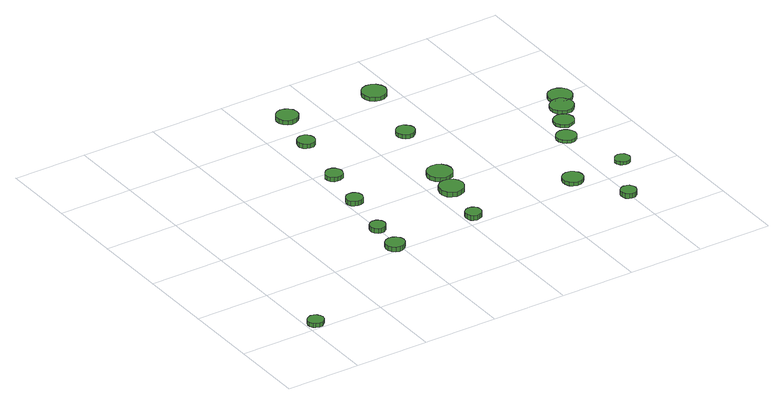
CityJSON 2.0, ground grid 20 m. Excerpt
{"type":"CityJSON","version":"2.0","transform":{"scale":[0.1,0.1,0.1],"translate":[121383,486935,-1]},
"CityObjects":{
"tree1":{"type":"SolitaryVegetationObject","attributes":{"function":"something"},"geometry":[{"type":"MultiSurface","lod":"1","boundaries":[[[0,1,2,3,4,5,6,7,8,9,10,11,12,13,14]],[[15,16,17,18,19,20,21,22,23,24,25,26,27,28,29]],[[0,29,28,1]],[[1,28,27,2]],[[2,27,26,3]],[[3,26,25,4]],[[4,25,24,5]],[[5,24,23,6]],[[6,23,22,7]],[[7,22,21,8]],[[8,21,20,9]],[[9,20,19,10]],[[10,19,18,11]],[[11,18,17,12]],[[12,17,16,13]],[[13,16,15,14]],[[14,15,29,0]]]}]},
"tree2":{"type":"SolitaryVegetationObject","attributes":{"function":"something"},"geometry":[{"type":"MultiSurface","lod":"1","boundaries":[[[30,31,32,33,34,35,36,37,38,39,40,41,42,43,44]],[[45,46,47,48,49,50,51,52,53,54,55,56,57,58,59]],[[30,59,58,31]],[[31,58,57,32]],[[32,57,56,33]],[[33,56,55,34]],[[34,55,54,35]],[[35,54,53,36]],[[36,53,52,37]],[[37,52,51,38]],[[38,51,50,39]],[[39,50,49,40]],[[40,49,48,41]],[[41,48,47,42]],[[42,47,46,43]],[[43,46,45,44]],[[44,45,59,30]]]}]},
"tree3":{"type":"SolitaryVegetationObject","attributes":{"function":"something"},"geometry":[{"type":"MultiSurface","lod":"1","boundaries":[[[60,61,62,63,64,65,66,67,68,69,70,71,72,73,74]],[[75,76,77,78,79,80,81,82,83,84,85,86,87,88,89]],[[60,89,88,61]],[[61,88,87,62]],[[62,87,86,63]],[[63,86,85,64]],[[64,85,84,65]],[[65,84,83,66]],[[66,83,82,67]],[[67,82,81,68]],[[68,81,80,69]],[[69,80,79,70]],[[70,79,78,71]],[[71,78,77,72]],[[72,77,76,73]],[[73,76,75,74]],[[74,75,89,60]]]}]},
"tree4":{"type":"SolitaryVegetationObject","attributes":{"function":"something"},"geometry":[{"type":"MultiSurface","lod":"1","boundaries":[[[90,91,92,93,94,95,96,97,98,99,100,101,102,103,104]],[[105,106,107,108,109,110,111,112,113,114,115,116,117,118,119]],[[90,119,118,91]],[[91,118,117,92]],[[92,117,116,93]],[[93,116,115,94]],[[94,115,114,95]],[[95,114,113,96]],[[96,113,112,97]],[[97,112,111,98]],[[98,111,110,99]],[[99,110,109,100]],[[100,109,108,101]],[[101,108,107,102]],[[102,107,106,103]],[[103,106,105,104]],[[104,105,119,90]]]}]},
"tree5":{"type":"SolitaryVegetationObject","attributes":{"function":"something"},"geometry":[{"type":"MultiSurface","lod":"1","boundaries":[[[120,121,122,123,124,125,126,127,128,129,130,131,132,133,134]],[[135,136,137,138,139,140,141,142,143,144,145,146,147,148,149]],[[120,149,148,121]],[[121,148,147,122]],[[122,147,146,123]],[[123,146,145,124]],[[124,145,144,125]],[[125,144,143,126]],[[126,143,142,127]],[[127,142,141,128]],[[128,141,140,129]],[[129,140,139,130]],[[130,139,138,131]],[[131,138,137,132]],[[132,137,136,133]],[[133,136,135,134]],[[134,135,149,120]]]}]},
"tree6":{"type":"SolitaryVegetationObject","attributes":{"function":"something"},"geometry":[{"type":"MultiSurface","lod":"1","boundaries":[[[150,151,152,153,154,155,156,157,158,159,160,161,162,163,164]],[[165,166,167,168,169,170,171,172,173,174,175,176,177,178,179]],[[150,179,178,151]],[[151,178,177,152]],[[152,177,176,153]],[[153,176,175,154]],[[154,175,174,155]],[[155,174,173,156]],[[156,173,172,157]],[[157,172,171,158]],[[158,171,170,159]],[[159,170,169,160]],[[160,169,168,161]],[[161,168,167,162]],[[162,167,166,163]],[[163,166,165,164]],[[164,165,179,150]]]}]},
"tree7":{"type":"SolitaryVegetationObject","attributes":{"function":"something"},"geometry":[{"type":"MultiSurface","lod":"1","boundaries":[[[180,181,182,183,184,185,186,187,188,189,190,191,192,193,194]],[[195,196,197,198,199,200,201,202,203,204,205,206,207,208,209]],[[180,209,208,181]],[[181,208,207,182]],[[182,207,206,183]],[[183,206,205,184]],[[184,205,204,185]],[[185,204,203,186]],[[186,203,202,187]],[[187,202,201,188]],[[188,201,200,189]],[[189,200,199,190]],[[190,199,198,191]],[[191,198,197,192]],[[192,197,196,193]],[[193,196,195,194]],[[194,195,209,180]]]}]},
"tree8":{"type":"SolitaryVegetationObject","attributes":{"function":"something"},"geometry":[{"type":"MultiSurface","lod":"1","boundaries":[[[210,211,212,213,214,215,216,217,218,219,220,221,222,223,224]],[[225,226,227,228,229,230,231,232,233,234,235,236,237,238,239]],[[210,239,238,211]],[[211,238,237,212]],[[212,237,236,213]],[[213,236,235,214]],[[214,235,234,215]],[[215,234,233,216]],[[216,233,232,217]],[[217,232,231,218]],[[218,231,230,219]],[[219,230,229,220]],[[220,229,228,221]],[[221,228,227,222]],[[222,227,226,223]],[[223,226,225,224]],[[224,225,239,210]]]}]},
"tree9":{"type":"SolitaryVegetationObject","attributes":{"function":"something"},"geometry":[{"type":"MultiSurface","lod":"1","boundaries":[[[240,241,242,243,244,245,246,247,248,249,250,251,252,253,254]],[[255,256,257,258,259,260,261,262,263,264,265,266,267,268,269]],[[240,269,268,241]],[[241,268,267,242]],[[242,267,266,243]],[[243,266,265,244]],[[244,265,264,245]],[[245,264,263,246]],[[246,263,262,247]],[[247,262,261,248]],[[248,261,260,249]],[[249,260,259,250]],[[250,259,258,251]],[[251,258,257,252]],[[252,257,256,253]],[[253,256,255,254]],[[254,255,269,240]]]}]},
"tree10":{"type":"SolitaryVegetationObject","attributes":{"function":"something"},"geometry":[{"type":"MultiSurface","lod":"1","boundaries":[[[270,271,272,273,274,275,276,277,278,279,280,281,282,283,284]],[[285,286,287,288,289,290,291,292,293,294,295,296,297,298,299]],[[270,299,298,271]],[[271,298,297,272]],[[272,297,296,273]],[[273,296,295,274]],[[274,295,294,275]],[[275,294,293,276]],[[276,293,292,277]],[[277,292,291,278]],[[278,291,290,279]],[[279,290,289,280]],[[280,289,288,281]],[[281,288,287,282]],[[282,287,286,283]],[[283,286,285,284]],[[284,285,299,270]]]}]},
"tree11":{"type":"SolitaryVegetationObject","attributes":{"function":"something"},"geometry":[{"type":"MultiSurface","lod":"1","boundaries":[[[300,301,302,303,304,305,306,307,308,309,310,311,312,313,314]],[[315,316,317,318,319,320,321,322,323,324,325,326,327,328,329]],[[300,329,328,301]],[[301,328,327,302]],[[302,327,326,303]],[[303,326,325,304]],[[304,325,324,305]],[[305,324,323,306]],[[306,323,322,307]],[[307,322,321,308]],[[308,321,320,309]],[[309,320,319,310]],[[310,319,318,311]],[[311,318,317,312]],[[312,317,316,313]],[[313,316,315,314]],[[314,315,329,300]]]}]},
"tree12":{"type":"SolitaryVegetationObject","attributes":{"function":"something"},"geometry":[{"type":"MultiSurface","lod":"1","boundaries":[[[330,331,332,333,334,335,336,337,338,339,340,341,342,343,344]],[[345,346,347,348,349,350,351,352,353,354,355,356,357,358,359]],[[330,359,358,331]],[[331,358,357,332]],[[332,357,356,333]],[[333,356,355,334]],[[334,355,354,335]],[[335,354,353,336]],[[336,353,352,337]],[[337,352,351,338]],[[338,351,350,339]],[[339,350,349,340]],[[340,349,348,341]],[[341,348,347,342]],[[342,347,346,343]],[[343,346,345,344]],[[344,345,359,330]]]}]},
"tree13":{"type":"SolitaryVegetationObject","attributes":{"function":"something"},"geometry":[{"type":"MultiSurface","lod":"1","boundaries":[[[360,361,362,363,364,365,366,367,368,369,370,371,372,373,374]],[[375,376,377,378,379,380,381,382,383,384,385,386,387,388,389]],[[360,389,388,361]],[[361,388,387,362]],[[362,387,386,363]],[[363,386,385,364]],[[364,385,384,365]],[[365,384,383,366]],[[366,383,382,367]],[[367,382,381,368]],[[368,381,380,369]],[[369,380,379,370]],[[370,379,378,371]],[[371,378,377,372]],[[372,377,376,373]],[[373,376,375,374]],[[374,375,389,360]]]}]},
"tree14":{"type":"SolitaryVegetationObject","attributes":{"function":"something"},"geometry":[{"type":"MultiSurface","lod":"1","boundaries":[[[390,391,392,393,394,395,396,397,398,399,400,401,402,403,404]],[[405,406,407,408,409,410,411,412,413,414,415,416,417,418,419]],[[390,419,418,391]],[[391,418,417,392]],[[392,417,416,393]],[[393,416,415,394]],[[394,415,414,395]],[[395,414,413,396]],[[396,413,412,397]],[[397,412,411,398]],[[398,411,410,399]],[[399,410,409,400]],[[400,409,408,401]],[[401,408,407,402]],[[402,407,406,403]],[[403,406,405,404]],[[404,405,419,390]]]}]},
"tree15":{"type":"SolitaryVegetationObject","attributes":{"function":"something"},"geometry":[{"type":"MultiSurface","lod":"1","boundaries":[[[420,421,422,423,424,425,426,427,428,429,430,431,432,433,434]],[[435,436,437,438,439,440,441,442,443,444,445,446,447,448,449]],[[420,449,448,421]],[[421,448,447,422]],[[422,447,446,423]],[[423,446,445,424]],[[424,445,444,425]],[[425,444,443,426]],[[426,443,442,427]],[[427,442,441,428]],[[428,441,440,429]],[[429,440,439,430]],[[430,439,438,431]],[[431,438,437,432]],[[432,437,436,433]],[[433,436,435,434]],[[434,435,449,420]]]}]},
"tree16":{"type":"SolitaryVegetationObject","attributes":{"function":"something"},"geometry":[{"type":"MultiSurface","lod":"1","boundaries":[[[450,451,452,453,454,455,456,457,458,459,460,461,462,463,464]],[[465,466,467,468,469,470,471,472,473,474,475,476,477,478,479]],[[450,479,478,451]],[[451,478,477,452]],[[452,477,476,453]],[[453,476,475,454]],[[454,475,474,455]],[[455,474,473,456]],[[456,473,472,457]],[[457,472,471,458]],[[458,471,470,459]],[[459,470,469,460]],[[460,469,468,461]],[[461,468,467,462]],[[462,467,466,463]],[[463,466,465,464]],[[464,465,479,450]]]}]},
"tree17":{"type":"SolitaryVegetationObject","attributes":{"function":"something"},"geometry":[{"type":"MultiSurface","lod":"1","boundaries":[[[480,481,482,483,484,485,486,487,488,489,490,491,492,493,494]],[[495,496,497,498,499,500,501,502,503,504,505,506,507,508,509]],[[480,509,508,481]],[[481,508,507,482]],[[482,507,506,483]],[[483,506,505,484]],[[484,505,504,485]],[[485,504,503,486]],[[486,503,502,487]],[[487,502,501,488]],[[488,501,500,489]],[[489,500,499,490]],[[490,499,498,491]],[[491,498,497,492]],[[492,497,496,493]],[[493,496,495,494]],[[494,495,509,480]]]}]},
"tree18":{"type":"SolitaryVegetationObject","attributes":{"function":"something"},"geometry":[{"type":"MultiSurface","lod":"1","boundaries":[[[510,511,512,513,514,515,516,517,518,519,520,521,522,523,524]],[[525,526,527,528,529,530,531,532,533,534,535,536,537,538,539]],[[510,539,538,511]],[[511,538,537,512]],[[512,537,536,513]],[[513,536,535,514]],[[514,535,534,515]],[[515,534,533,516]],[[516,533,532,517]],[[517,532,531,518]],[[518,531,530,519]],[[519,530,529,520]],[[520,529,528,521]],[[521,528,527,522]],[[522,527,526,523]],[[523,526,525,524]],[[524,525,539,510]]]}]},
"tree19":{"type":"SolitaryVegetationObject","attributes":{"function":"something"},"geometry":[{"type":"MultiSurface","lod":"1","boundaries":[[[540,541,542,543,544,545,546,547,548,549,550,551,552,553,554]],[[555,556,557,558,559,560,561,562,563,564,565,566,567,568,569]],[[540,569,568,541]],[[541,568,567,542]],[[542,567,566,543]],[[543,566,565,544]],[[544,565,564,545]],[[545,564,563,546]],[[546,563,562,547]],[[547,562,561,548]],[[548,561,560,549]],[[549,560,559,550]],[[550,559,558,551]],[[551,558,557,552]],[[552,557,556,553]],[[553,556,555,554]],[[554,555,569,540]]]}]}
},
"vertices":[
[49,25,17],[47,33,17],[41,41,17],[34,45,17],[25,46,17],[16,43,17],[10,37,17],[6,29,17],[6,20,17],[10,12,17],[16,6,17],[25,3,17],[34,4,17],[41,9,17],[47,16,17],[47,16,6],[41,9,6],[34,4,6],[25,3,6],[16,6,6],[10,12,6],[6,20,6],[6,29,6],[10,37,6],[16,43,6],[25,46,6],[34,45,6],[41,41,6],[47,33,6],[49,25,6],
[406,208,28],[404,218,28],[397,227,28],[388,232,28],[378,233,28],[368,230,28],[360,223,28],[356,213,28],[356,203,28],[360,193,28],[368,186,28],[378,183,28],[388,184,28],[397,189,28],[404,198,28],[404,198,15],[397,189,15],[388,184,15],[378,183,15],[368,186,15],[360,193,15],[356,203,15],[356,213,15],[360,223,15],[368,230,15],[378,233,15],[388,232,15],[397,227,15],[404,218,15],[406,208,15],
[417,308,23],[415,317,23],[410,324,23],[403,328,23],[394,329,23],[386,326,23],[379,320,23],[376,312,23],[376,304,23],[379,296,23],[386,290,23],[394,287,23],[403,288,23],[410,293,23],[415,300,23],[415,300,10],[410,293,10],[403,288,10],[394,287,10],[386,290,10],[379,296,10],[376,304,10],[376,312,10],[379,320,10],[386,326,10],[394,329,10],[403,328,10],[410,324,10],[415,317,10],[417,308,10],
[447,454,19],[445,463,19],[440,470,19],[432,474,19],[423,475,19],[414,473,19],[407,466,19],[404,458,19],[404,449,19],[407,441,19],[414,435,19],[423,432,19],[432,433,19],[440,437,19],[445,445,19],[445,445,6],[440,437,6],[432,433,6],[423,432,6],[414,435,6],[407,441,6],[404,449,6],[404,458,6],[407,466,6],[414,473,6],[423,475,6],[432,474,6],[440,470,6],[445,463,6],[447,454,6],
[471,578,18],[469,587,18],[464,595,18],[455,600,18],[446,601,18],[437,598,18],[430,591,18],[426,583,18],[426,573,18],[430,565,18],[437,558,18],[446,556,18],[455,557,18],[464,561,18],[469,569,18],[469,569,6],[464,561,6],[455,557,6],[446,556,6],[437,558,6],[430,565,6],[426,573,6],[426,583,6],[430,591,6],[437,598,6],[446,601,6],[455,600,6],[464,595,6],[469,587,6],[471,578,6],
[646,231,23],[644,240,23],[639,247,23],[631,251,23],[622,252,23],[614,249,23],[607,243,23],[604,235,23],[604,226,23],[607,218,23],[614,212,23],[622,210,23],[631,211,23],[639,215,23],[644,222,23],[644,222,10],[639,215,10],[631,211,10],[622,210,10],[614,212,10],[607,218,10],[604,226,10],[604,235,10],[607,243,10],[614,249,10],[622,252,10],[631,251,10],[639,247,10],[644,240,10],[646,231,10],
[502,747,18],[500,756,18],[495,764,18],[487,769,18],[477,770,18],[468,767,18],[461,761,18],[457,752,18],[457,742,18],[461,733,18],[468,727,18],[477,724,18],[487,725,18],[495,730,18],[500,738,18],[500,738,6],[495,730,6],[487,725,6],[477,724,6],[468,727,6],[461,733,6],[457,742,6],[457,752,6],[461,761,6],[468,767,6],[477,770,6],[487,769,6],[495,764,6],[500,756,6],[502,747,6],
[684,368,19],[681,381,19],[673,392,19],[661,398,19],[648,400,19],[635,396,19],[625,387,19],[620,374,19],[620,361,19],[625,348,19],[635,339,19],[648,335,19],[661,337,19],[673,343,19],[681,354,19],[681,354,6],[673,343,6],[661,337,6],[648,335,6],[635,339,6],[625,348,6],[620,361,6],[620,374,6],[625,387,6],[635,396,6],[648,400,6],[661,398,6],[673,392,6],[681,381,6],[684,368,6],
[535,871,18],[533,883,18],[525,893,18],[515,899,18],[503,900,18],[492,896,18],[483,888,18],[478,877,18],[478,865,18],[483,854,18],[492,846,18],[503,843,18],[515,844,18],[525,850,18],[533,860,18],[533,860,6],[525,850,6],[515,844,6],[503,843,6],[492,846,6],[483,854,6],[478,865,6],[478,877,6],[483,888,6],[492,896,6],[503,900,6],[515,899,6],[525,893,6],[533,883,6],[535,871,6],
[701,444,17],[698,458,17],[690,469,17],[678,476,17],[664,477,17],[651,473,17],[641,464,17],[635,451,17],[635,437,17],[641,425,17],[651,415,17],[664,411,17],[678,413,17],[690,419,17],[698,431,17],[698,431,6],[690,419,6],[678,413,6],[664,411,6],[651,415,6],[641,425,6],[635,437,6],[635,451,6],[641,464,6],[651,473,6],[664,477,6],[678,476,6],[690,469,6],[698,458,6],[701,444,6],
[732,653,17],[729,663,17],[723,671,17],[715,677,17],[704,678,17],[695,674,17],[687,668,17],[683,658,17],[683,648,17],[687,639,17],[695,632,17],[704,629,17],[715,630,17],[723,635,17],[729,643,17],[729,643,6],[723,635,6],[715,630,6],[704,629,6],[695,632,6],[687,639,6],[683,648,6],[683,658,6],[687,668,6],[695,674,6],[704,678,6],[715,677,6],[723,671,6],[729,663,6],[732,653,6],
[949,242,17],[947,253,17],[940,262,17],[931,268,17],[919,269,17],[909,266,17],[900,258,17],[896,248,17],[896,237,17],[900,226,17],[909,219,17],[919,215,17],[931,216,17],[940,222,17],[947,231,17],[947,231,7],[940,222,7],[931,216,7],[919,215,7],[909,219,7],[900,226,7],[896,237,7],[896,248,7],[900,258,7],[909,266,7],[919,269,7],[931,268,7],[940,262,7],[947,253,7],[949,242,7],
[779,850,17],[776,863,17],[768,874,17],[756,881,17],[743,882,17],[730,878,17],[720,869,17],[715,856,17],[715,843,17],[720,831,17],[730,822,17],[743,818,17],[756,819,17],[768,826,17],[776,837,17],[776,837,6],[768,826,6],[756,819,6],[743,818,6],[730,822,6],[720,831,6],[715,843,6],[715,856,6],[720,869,6],[730,878,6],[743,882,6],[756,881,6],[768,874,6],[776,863,6],[779,850,6],
[1017,108,23],[1015,117,23],[1010,124,23],[1003,128,23],[994,129,23],[986,126,23],[979,120,23],[976,113,23],[976,104,23],[979,96,23],[986,90,23],[994,87,23],[1003,88,23],[1010,93,23],[1015,100,23],[1015,100,10],[1010,93,10],[1003,88,10],[994,87,10],[986,90,10],[979,96,10],[976,104,10],[976,113,10],[979,120,10],[986,126,10],[994,129,10],[1003,128,10],[1010,124,10],[1015,117,10],[1017,108,10],
[1049,421,14],[1046,431,14],[1040,440,14],[1030,446,14],[1019,447,14],[1009,444,14],[1001,436,14],[996,426,14],[996,415,14],[1001,405,14],[1009,398,14],[1019,394,14],[1030,395,14],[1040,401,14],[1046,410,14],[1046,410,6],[1040,401,6],[1030,395,6],[1019,394,6],[1009,398,6],[1001,405,6],[996,415,6],[996,426,6],[1001,436,6],[1009,444,6],[1019,447,6],[1030,446,6],[1040,440,6],[1046,431,6],[1049,421,6],
[1094,252,16],[1092,260,16],[1088,267,16],[1080,271,16],[1072,272,16],[1064,270,16],[1058,264,16],[1054,256,16],[1054,248,16],[1058,240,16],[1064,235,16],[1072,232,16],[1080,233,16],[1088,237,16],[1092,244,16],[1092,244,7],[1088,237,7],[1080,233,7],[1072,232,7],[1064,235,7],[1058,240,7],[1054,248,7],[1054,256,7],[1058,264,7],[1064,270,7],[1072,272,7],[1080,271,7],[1088,267,7],[1092,260,7],[1094,252,7],
[1085,486,14],[1082,497,14],[1076,506,14],[1066,511,14],[1055,513,14],[1045,509,14],[1036,502,14],[1032,492,14],[1032,480,14],[1036,470,14],[1045,463,14],[1055,459,14],[1066,461,14],[1076,466,14],[1082,475,14],[1082,475,6],[1076,466,6],[1066,461,6],[1055,459,6],[1045,463,6],[1036,470,6],[1032,480,6],[1032,492,6],[1036,502,6],[1045,509,6],[1055,513,6],[1066,511,6],[1076,506,6],[1082,497,6],[1085,486,6],
[1124,546,15],[1121,559,15],[1113,569,15],[1102,576,15],[1089,577,15],[1077,573,15],[1067,564,15],[1062,552,15],[1062,539,15],[1067,528,15],[1077,519,15],[1089,515,15],[1102,516,15],[1113,523,15],[1121,533,15],[1121,533,6],[1113,523,6],[1102,516,6],[1089,515,6],[1077,519,6],[1067,528,6],[1062,539,6],[1062,552,6],[1067,564,6],[1077,573,6],[1089,577,6],[1102,576,6],[1113,569,6],[1121,559,6],[1124,546,6],
[1147,588,15],[1144,601,15],[1136,612,15],[1125,618,15],[1112,620,15],[1099,616,15],[1089,607,15],[1084,595,15],[1084,581,15],[1089,569,15],[1099,560,15],[1112,556,15],[1125,558,15],[1136,564,15],[1144,575,15],[1144,575,6],[1136,564,6],[1125,558,6],[1112,556,6],[1099,560,6],[1089,569,6],[1084,581,6],[1084,595,6],[1089,607,6],[1099,616,6],[1112,620,6],[1125,618,6],[1136,612,6],[1144,601,6],[1147,588,6]
]}
